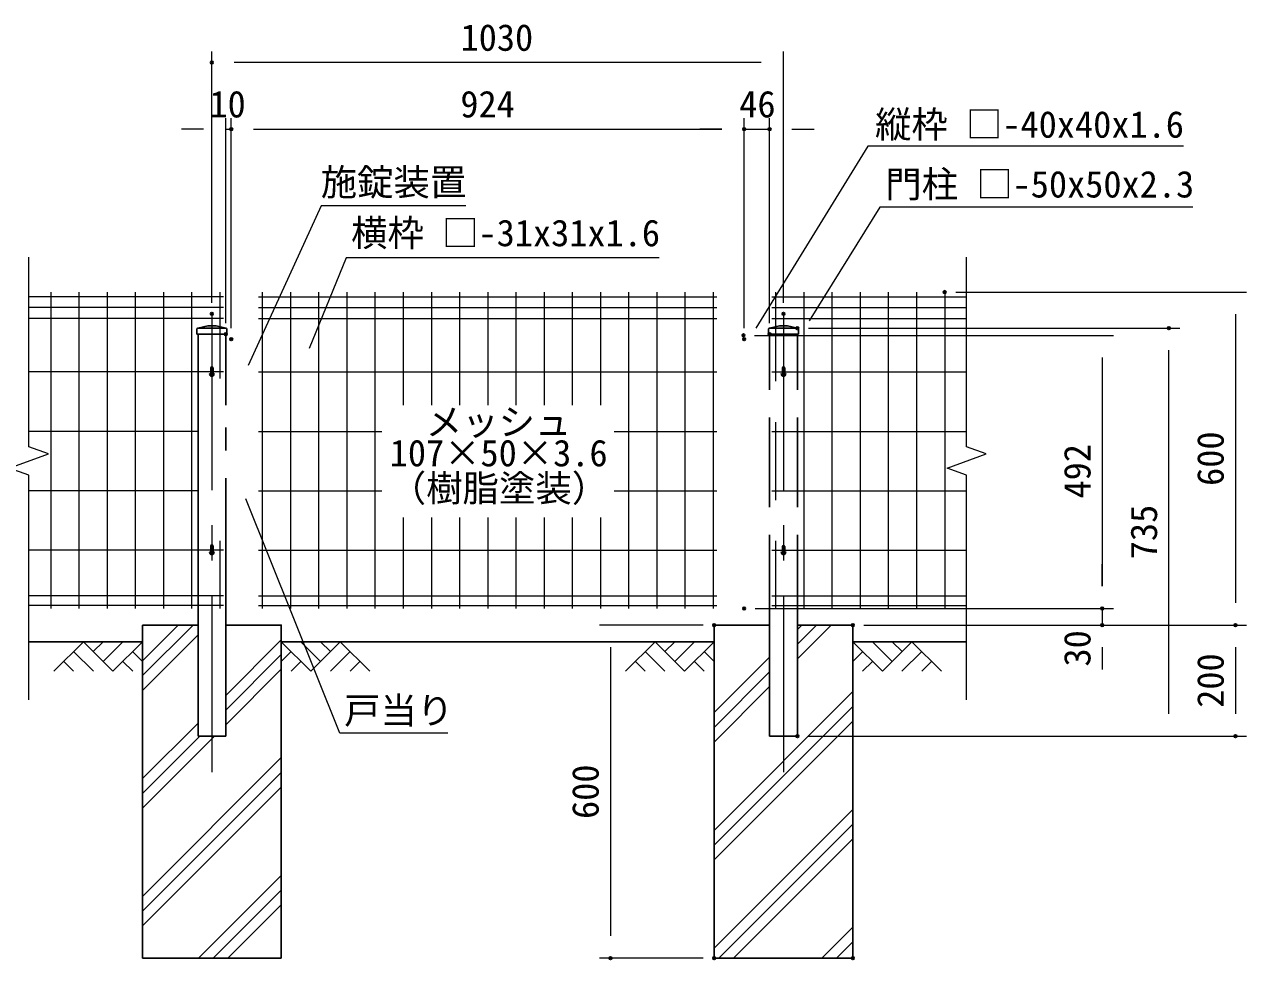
# Model space of a CAD drawing. Units: millimetres, scale not verified. Extents: x -4200 to 4200, y -2970 to 2970.
# Drawn here: x -2999 to -797, y -555 to 1129 of the extents above; entities that cross this region are included whole.
import ezdxf
from ezdxf.enums import TextEntityAlignment as Align

# ---------------------------------------------------------------- set-up
doc = ezdxf.new("R2010")
doc.units = ezdxf.units.MM
doc.header["$LTSCALE"] = 10
doc.header["$PDMODE"] = 32
doc.header["$PDSIZE"] = 5
doc.linetypes.add('USER1', pattern=[50.8, 31.75, -6.35, 6.35, -6.35])
for name, color, linetype, lineweight in [('0-0_D-STR-TXT', 7, 'Continuous', 13), ('0-1_D-STR-DIM', 7, 'Continuous', 13), ('0-4_LAYER04', 7, 'Continuous', 25), ('0-5_D-STR1', 1, 'Continuous', 25), ('0-6_D-BMK', 2, 'USER1', 13), ('0-7_D-BGD', 7, 'Continuous', 25), ('0-8_D-DCR-HCH', 7, 'Continuous', 13), ('0-9_D-STR3', 3, 'Continuous', 13), ('0-B_D-STR2', 7, 'Continuous', 13)]:
    doc.layers.add(name, color=color, linetype=linetype, lineweight=lineweight)
doc.layers.add('0-3_Defpoints', color=6, linetype='Continuous')
doc.styles.add('ＭＳ ゴシック', font='')
doc.styles.get('ＭＳ ゴシック').set_extended_font_data('MS Gothic')

msp = doc.modelspace()

# ---------------------------------------------------------------- linework, layer by layer
at = {"layer": '0-0_D-STR-TXT'}
for points in [[(-910.56, 909.63), (-1479.31, 909.63), (-1681.4, 581.87)], [(-2203.54, 802.16), (-2464.43, 802.16), (-2595.76, 514.45)], [(-893.64, 799.93), (-1457.61, 799.93), (-1585.25, 594.97)], [(-1855.27, 708.48), (-2419.23, 708.48), (-2486.04, 545.33)], [(-2236.47, -147.88), (-2430.57, -147.88), (-2599.99, 274.34)]]:
    msp.add_lwpolyline(points, dxfattribs=at)
at = {"layer": '0-1_D-STR-DIM'}
for p, q in [((-2661.4, 627.9), (-2661.4, 1080.44)), ((-1631.39, 627.9), (-1631.39, 1080.44)), ((-1671.39, 1060.44), (-2621.4, 1060.44)), ((-2636.39, 591.06), (-2636.39, 960.44)), ((-2626.39, 581.96), (-2626.39, 960.44)), ((-2626.39, 581.96), (-2626.39, 960.44)), ((-1702.39, 582.06), (-1702.39, 960.44)), ((-1702.39, 582.06), (-1702.39, 960.44)), ((-1656.39, 591.06), (-1656.39, 960.44)), ((-2676.39, 940.44), (-2716.39, 940.44)), ((-2636.39, 940.44), (-2626.39, 940.44)), ((-2586.39, 940.44), (-2546.39, 940.44)), ((-2586.39, 940.44), (-1742.39, 940.44)), ((-1742.39, 940.44), (-1782.39, 940.44)), ((-1702.39, 940.44), (-1656.39, 940.44)), ((-1616.39, 940.44), (-1576.39, 940.44)), ((-1320.98, 647.06), (-797.01, 647.06)), ((-817.01, 607.06), (-817.01, 87.06)), ((-1586.48, 582.06), (-917.01, 582.06)), ((-1683.43, 569.06), (-1037.01, 569.06)), ((-1057.01, 529.06), (-1057.01, 117.06)), ((-937.01, -112.94), (-937.01, 542.06)), ((-1057.01, 117.06), (-1057.01, 157.06)), ((-1682.39, 77.06), (-1037.01, 77.06)), ((-1682.39, 77.06), (-1037.01, 77.06)), ((-1057.01, 77.06), (-1057.01, 47.06)), ((-1776.4, 47.06), (-1963.21, 47.06)), ((-1486.4, 47.06), (-797.01, 47.06)), ((-1486.4, 47.06), (-797.01, 47.06)), ((-1486.4, 47.06), (-1037.01, 47.06)), ((-1943.21, 7.06), (-1943.21, -512.94)), ((-1057.01, 7.06), (-1057.01, -32.94)), ((-817.01, 7.06), (-817.01, -112.94)), ((-1586.4, -152.94), (-797.01, -152.94)), ((-1586.39, -152.94), (-917.01, -152.94)), ((-1776.4, -552.94), (-1963.21, -552.94))]:
    msp.add_line(p, q, dxfattribs=at)
at = {"layer": '0-3_Defpoints'}
for p in [(-2661.4, 1060.44), (-2626.39, 940.44), (-1702.39, 940.44), (-1656.39, 940.44), (-1340.98, 647.06), (-2661.4, 607.9), (-1631.39, 607.9), (-2636.39, 571.06), (-1656.39, 571.06), (-1606.48, 582.06), (-937.01, 582.06), (-2626.39, 561.96), (-1703.43, 569.06), (-1702.39, 562.06), (-1702.39, 77.06), (-1057.01, 77.06), (-1756.4, 47.06), (-1506.4, 47.06), (-1057.01, 47.06), (-817.01, 47.06), (-1606.4, -152.94), (-1606.39, -152.94), (-817.01, -152.94), (-1943.21, -552.94), (-1756.4, -552.94), (-1756.4, -552.94), (-1506.4, -552.94)]:
    msp.add_point(p, dxfattribs=at)
at = {"layer": '0-4_LAYER04'}
for p, q in [((-2786.4, -552.94), (-2786.4, 47.06)), ((-2686.39, 47.06), (-2786.4, 47.06)), ((-2536.4, -552.94), (-2536.4, 47.06)), ((-1756.4, 47.06), (-1756.4, -552.94)), ((-1656.4, 47.06), (-1756.4, 47.06)), ((-1506.4, 47.06), (-1606.4, 47.06)), ((-1506.4, 47.06), (-1506.4, -552.94)), ((-2991.29, 17.06), (-2786.4, 17.06)), ((-1301.5, 17.06), (-1481.4, 17.06)), ((-2536.4, -552.94), (-2786.4, -552.94)), ((-1506.4, -552.94), (-1756.4, -552.94))]:
    msp.add_line(p, q, dxfattribs=at)
msp.add_lwpolyline([(-2636.39, 47.06), (-2536.4, 47.06), (-2636.39, 47.06)], dxfattribs=at)
at = {"layer": '0-5_D-STR1'}
for p, q in [((-2688.24, 580.06), (-2688.4, 571.06)), ((-2668.9, 586.06), (-2686.69, 581.98)), ((-2686.31, 582.06), (-2636.48, 582.06)), ((-2668.9, 586.06), (-2653.9, 586.06)), ((-2653.9, 586.06), (-2636.1, 581.98)), ((-2634.55, 580.06), (-2634.4, 571.06)), ((-1658.24, 580.06), (-1658.39, 571.06)), ((-1638.89, 586.06), (-1656.69, 581.98)), ((-1656.31, 582.06), (-1606.48, 582.06)), ((-1638.89, 586.06), (-1623.89, 586.06)), ((-1623.89, 586.06), (-1606.1, 581.98)), ((-1604.55, 580.06), (-1604.39, 571.06)), ((-2688.4, 571.06), (-2634.4, 571.06)), ((-2686.39, 571.06), (-2686.39, -152.94)), ((-2636.39, 571.06), (-2636.39, 443.06)), ((-1658.39, 571.06), (-1604.39, 571.06)), ((-1656.39, 571.06), (-1656.39, 471.06)), ((-1606.39, 571.06), (-1606.39, 471.06)), ((-1656.39, 421.06), (-1656.39, 259.56)), ((-1606.39, 421.06), (-1606.39, 259.56)), ((-2636.39, 403.06), (-2636.39, 361.46)), ((-2636.39, 311.46), (-2636.39, -152.94)), ((-1656.39, 209.56), (-1656.39, -152.94)), ((-1606.39, 209.56), (-1606.39, -152.94)), ((-2636.4, -152.94), (-2686.39, -152.94)), ((-1606.39, -152.94), (-1656.39, -152.94))]:
    msp.add_line(p, q, dxfattribs=at)
for centre, radius, start, end in [((-2686.24, 580.03), 2, 102.93782, 179), ((-2636.55, 580.03), 2, 1, 77.06218), ((-1656.24, 580.03), 2, 102.93782, 179), ((-1606.55, 580.03), 2, 1, 77.06218), ((-2661.4, 499.06), 4, 162.5424, 17.4576), ((-1631.4, 499.06), 4, 162.5424, 17.4576), ((-2661.4, 178.06), 4, 162.5424, 17.4576), ((-1631.4, 178.06), 4, 162.5424, 17.4576)]:
    msp.add_arc(centre, radius, start, end, dxfattribs=at)
at = {"layer": '0-6_D-BMK'}
for p, q in [((-2661.4, 607.9), (-2661.4, -232.94)), ((-1631.39, 607.9), (-1631.39, -232.94))]:
    msp.add_line(p, q, dxfattribs=at)
at = {"layer": '0-7_D-BGD'}
for p, q in [((-2991.29, 17.06), (-2811.4, 17.06)), ((-2536.4, 17.06), (-1756.4, 17.06)), ((-1506.4, 17.06), (-1301.5, 17.06))]:
    msp.add_line(p, q, dxfattribs=at)
at = {"layer": '0-8_D-DCR-HCH'}
for p, q in [((-2786.4, -43.95), (-2695.38, 47.06)), ((-2786.4, -17.44), (-2721.9, 47.06)), ((-1606.4, -13.71), (-1545.62, 47.06)), ((-1606.4, 12.8), (-1572.14, 47.06)), ((-1606.4, 39.32), (-1598.65, 47.06)), ((-2786.4, -70.47), (-2686.39, 29.53)), ((-2892.82, 17.06), (-2946.03, -36.15)), ((-2892.82, 17.06), (-2839.61, -36.15)), ((-2875.08, -0.67), (-2857.34, 17.06)), ((-2857.34, -18.41), (-2821.87, 17.06)), ((-2839.61, -36.15), (-2786.4, 17.06)), ((-2636.39, -79.57), (-2536.4, 20.43)), ((-2483.18, -36.15), (-2536.4, 17.06)), ((-2465.45, -18.41), (-2500.92, 17.06)), ((-2429.97, 17.06), (-2483.18, -36.15)), ((-2447.62, -0.77), (-2465.45, 17.06)), ((-2429.97, 17.06), (-2376.76, -36.15)), ((-1862.82, 17.06), (-1916.03, -36.15)), ((-1862.82, 17.06), (-1809.61, -36.15)), ((-1845.08, -0.67), (-1827.35, 17.06)), ((-1827.35, -18.41), (-1791.87, 17.06)), ((-1809.61, -36.15), (-1756.4, 17.06)), ((-1453.18, -36.15), (-1506.4, 17.06)), ((-1435.45, -18.41), (-1470.92, 17.06)), ((-1399.97, 17.06), (-1453.18, -36.15)), ((-1417.62, -0.77), (-1435.45, 17.06)), ((-1399.97, 17.06), (-1346.76, -36.15)), ((-2928.29, -18.41), (-2910.48, -36.15)), ((-2910.56, -0.67), (-2874.92, -36.15)), ((-2821.87, -18.41), (-2804.05, -36.15)), ((-2804.13, -0.67), (-2786.4, -18.33)), ((-2636.39, -106.08), (-2536.4, -6.08)), ((-2518.66, -0.67), (-2536.4, -18.33)), ((-2500.92, -18.41), (-2518.74, -36.15)), ((-2412.23, -0.67), (-2447.87, -36.15)), ((-2394.5, -18.41), (-2412.32, -36.15)), ((-1898.3, -18.41), (-1880.48, -36.15)), ((-1880.56, -0.67), (-1844.92, -36.15)), ((-1791.87, -18.41), (-1774.05, -36.15)), ((-1774.13, -0.67), (-1756.4, -18.33)), ((-1756.4, -110.68), (-1656.4, -10.68)), ((-1488.66, -0.67), (-1506.4, -18.33)), ((-1470.92, -18.41), (-1488.74, -36.15)), ((-1382.24, -0.67), (-1417.87, -36.15)), ((-1364.5, -18.41), (-1382.32, -36.15)), ((-2636.39, -132.6), (-2536.4, -32.6)), ((-1756.4, -137.2), (-1656.4, -37.2)), ((-1756.4, -163.71), (-1656.4, -63.71)), ((-1756.4, -322.81), (-1506.4, -72.81)), ((-1756.4, -349.33), (-1506.4, -99.33)), ((-2786.4, -229.57), (-2686.39, -129.57)), ((-1756.4, -375.84), (-1506.4, -125.84)), ((-2786.4, -282.6), (-2656.73, -152.94)), ((-2786.4, -256.08), (-2683.25, -152.94)), ((-2786.4, -441.7), (-2536.4, -191.7)), ((-2786.4, -468.22), (-2536.4, -218.22)), ((-2786.4, -494.73), (-2536.4, -244.73)), ((-1756.4, -534.94), (-1506.4, -284.94)), ((-1747.87, -552.94), (-1506.4, -311.46)), ((-1721.36, -552.94), (-1506.4, -337.98)), ((-2685.5, -552.94), (-2536.4, -403.83)), ((-2658.98, -552.94), (-2536.4, -430.35)), ((-2632.47, -552.94), (-2536.4, -456.86)), ((-1562.26, -552.94), (-1506.4, -497.08)), ((-1535.74, -552.94), (-1506.4, -523.59)), ((-1509.22, -552.94), (-1506.4, -550.11))]:
    msp.add_line(p, q, dxfattribs=at)
at = {"layer": '0-9_D-STR3'}
for p, q in [((-2664, 510.78), (-2664, 498.61)), ((-2658.8, 510.78), (-2658.8, 498.61)), ((-1634, 510.78), (-1634, 498.61)), ((-1628.8, 510.78), (-1628.8, 498.61)), ((-2664, 189.78), (-2664, 177.61)), ((-2658.8, 189.78), (-2658.8, 177.61)), ((-1634, 188.83), (-1634, 176.66)), ((-1628.8, 188.83), (-1628.8, 176.66))]:
    msp.add_line(p, q, dxfattribs=at)
for centre in [(-2661.4, 498.61), (-1631.4, 498.61), (-2661.4, 177.61), (-1631.4, 176.66)]:
    msp.add_arc(centre, 2.6, 180, 0, dxfattribs=at)
for centre in [(-2661.4, 510.77), (-1631.4, 510.77), (-2661.4, 189.77), (-1631.4, 188.82)]:
    msp.add_ellipse(centre, major_axis=(-2.6, 0), ratio=0.649974, start_param=3.1415927, end_param=6.2831853, dxfattribs=at)
at = {"layer": '0-B_D-STR2'}
for p, q in [((-2991.29, 368.22), (-2991.29, 709.67)), ((-1301.5, 368.22), (-1301.5, 709.67)), ((-2640.19, 638.64), (-2991.29, 638.64)), ((-2951.81, 647.06), (-2951.81, 77.06)), ((-2901.04, 647.06), (-2901.04, 77.06)), ((-2850.27, 647.06), (-2850.27, 77.06)), ((-2799.5, 647.06), (-2799.5, 77.06)), ((-2748.73, 647.06), (-2748.73, 77.06)), ((-2697.96, 647.06), (-2697.96, 77.06)), ((-2647.19, 647.06), (-2647.19, 491.26)), ((-2577.55, 638.64), (-1751.23, 638.64)), ((-2570.55, 647.06), (-2570.55, 77.06)), ((-2519.78, 647.06), (-2519.78, 77.06)), ((-2469.01, 647.06), (-2469.01, 77.06)), ((-2418.24, 647.06), (-2418.24, 77.06)), ((-2367.47, 647.06), (-2367.47, 77.06)), ((-2316.7, 647.06), (-2316.7, 443.07)), ((-2265.93, 647.06), (-2265.93, 443.07)), ((-2215.16, 647.06), (-2215.16, 443.07)), ((-2164.39, 647.06), (-2164.39, 443.07)), ((-2113.62, 647.06), (-2113.62, 443.07)), ((-2062.85, 647.06), (-2062.85, 443.07)), ((-2012.08, 647.06), (-2012.08, 443.07)), ((-1961.31, 647.06), (-1961.31, 443.07)), ((-1910.54, 647.06), (-1910.54, 77.06)), ((-1859.77, 647.06), (-1859.77, 77.06)), ((-1809, 647.06), (-1809, 77.06)), ((-1758.23, 647.06), (-1758.23, 77.06)), ((-1652.6, 638.64), (-1301.5, 638.64)), ((-1645.6, 647.06), (-1645.6, 486.26)), ((-1594.83, 647.06), (-1594.83, 77.06)), ((-1544.06, 647.06), (-1544.06, 77.06)), ((-1493.29, 647.06), (-1493.29, 77.06)), ((-1442.52, 647.06), (-1442.52, 77.06)), ((-1391.75, 647.06), (-1391.75, 77.06)), ((-1340.98, 647.06), (-1340.98, 77.06)), ((-2640.19, 619.06), (-2991.29, 619.06)), ((-2577.55, 619.06), (-1751.23, 619.06)), ((-1652.6, 619.06), (-1301.5, 619.06)), ((-2640.19, 599.49), (-2991.29, 599.49)), ((-2577.55, 599.49), (-1751.23, 599.49)), ((-1652.6, 599.49), (-1301.5, 599.49)), ((-2640.19, 503.06), (-2991.29, 503.06)), ((-2577.55, 503.06), (-1751.23, 503.06)), ((-1652.6, 503.06), (-1301.5, 503.06)), ((-1645.6, 412.86), (-1645.6, 272.26)), ((-2686.16, 396.06), (-2991.29, 396.06)), ((-2577.55, 396.06), (-2355.33, 396.06)), ((-1936.65, 396.06), (-1751.23, 396.06)), ((-1652.6, 396.06), (-1301.5, 396.06)), ((-3026.53, 329.74), (-2956.05, 355.39)), ((-2956.05, 355.39), (-2991.29, 368.22)), ((-1336.74, 329.74), (-1266.26, 355.39)), ((-1266.26, 355.39), (-1301.5, 368.22)), ((-2991.29, 316.91), (-3026.53, 329.74)), ((-2991.29, -87.76), (-2991.29, 316.91)), ((-1301.5, 316.91), (-1336.74, 329.74)), ((-1301.5, -87.76), (-1301.5, 316.91)), ((-2686.16, 289.06), (-2991.29, 289.06)), ((-2577.55, 289.06), (-2355.33, 289.06)), ((-1936.65, 289.06), (-1751.23, 289.06)), ((-1652.6, 289.06), (-1301.5, 289.06)), ((-2316.7, 240.93), (-2316.7, 77.06)), ((-2265.93, 240.93), (-2265.93, 77.06)), ((-2215.16, 240.93), (-2215.16, 77.06)), ((-2164.39, 240.93), (-2164.39, 77.06)), ((-2113.62, 240.93), (-2113.62, 77.06)), ((-2062.85, 240.93), (-2062.85, 77.06)), ((-2012.08, 240.93), (-2012.08, 77.06)), ((-1961.31, 240.93), (-1961.31, 77.06)), ((-2647.19, 198.86), (-2647.19, 77.06)), ((-1645.6, 198.86), (-1645.6, 77.06)), ((-2640.19, 182.06), (-2991.29, 182.06)), ((-2577.55, 182.06), (-1751.23, 182.06)), ((-1652.6, 182.06), (-1301.5, 182.06)), ((-2640.19, 100.06), (-2991.29, 100.06)), ((-2577.55, 100.06), (-1751.23, 100.06)), ((-1652.6, 100.06), (-1301.5, 100.06)), ((-2640.19, 82.46), (-2991.29, 82.46)), ((-2577.55, 82.46), (-1751.23, 82.46)), ((-1652.6, 82.46), (-1301.5, 82.46))]:
    msp.add_line(p, q, dxfattribs=at)

# ---------------------------------------------------------------- texts
at = {"layer": '0-0_D-STR-TXT', "style": 'ＭＳ ゴシック'}
for s, p in [('縦枠 □-40x40x1.6', (-1466.47, 910.6)), ('施錠装置', (-2465.23, 806.54)), ('門柱 □-50x50x2.3', (-1448.07, 802.89)), ('横枠 □-31x31x1.6', (-2410.48, 715.08)), ('メッシュ', (-2275.94, 374.63)), ('107×50×3.6', (-2340.92, 318.62)), ('（樹脂塗装）', (-2340.82, 255.18)), ('戸当り', (-2423.13, -145.12))]:
    msp.add_text(s, height=48.09, dxfattribs=at).set_placement(p, align=Align.BOTTOM_LEFT)
at = {"layer": '0-1_D-STR-DIM', "style": 'ＭＳ ゴシック'}
for s, p in [('1030', (-2213.3, 1067.18)), ('10', (-2665.79, 947.18)), ('924', (-2213.64, 947.18)), ('46', (-1711.12, 947.18))]:
    msp.add_text(s, height=48.09, dxfattribs=at).set_placement(p, align=Align.BOTTOM_LEFT)
for s, p in [('600', (-823.75, 297.81)), ('492', (-1063.75, 275.09)), ('735', (-943.75, 165.71)), ('30', (-1063.75, -27.55)), ('200', (-823.75, -101.94)), ('600', (-1949.95, -302.19))]:
    msp.add_text(s, height=48.09, rotation=90, dxfattribs=at).set_placement(p, align=Align.BOTTOM_LEFT)

doc.saveas('drawing.dxf')
